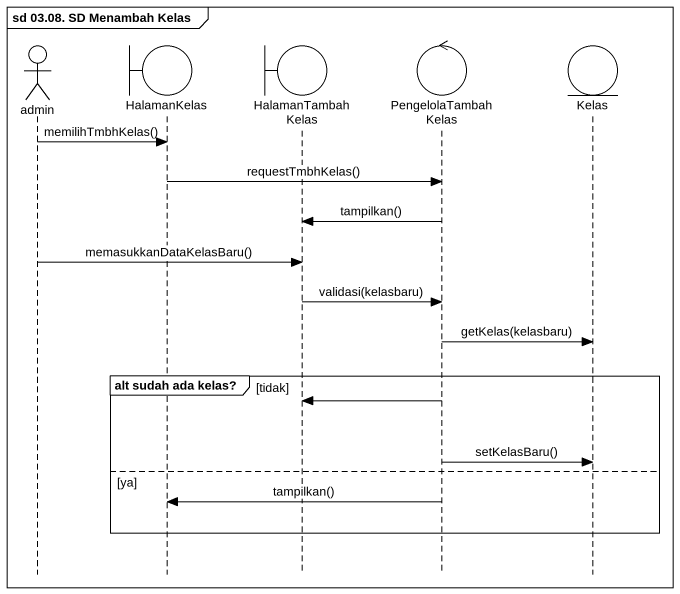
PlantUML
@startuml
mainframe sd 03.08. SD Menambah Kelas
hide footbox
actor admin
boundary HalamanKelas
boundary HalamanTambahKelas
control PengelolaTambahKelas
entity Kelas

admin -> HalamanKelas : memilihTmbhKelas()
HalamanKelas -> PengelolaTambahKelas : requestTmbhKelas()
PengelolaTambahKelas -> HalamanTambahKelas : tampilkan()
admin -> HalamanTambahKelas : memasukkanDataKelasBaru()
HalamanTambahKelas -> PengelolaTambahKelas : validasi(kelasbaru)
PengelolaTambahKelas -> Kelas : getKelas(kelasbaru)
group alt sudah ada kelas? [tidak]
  PengelolaTambahKelas -> HalamanTambahKelas
  PengelolaTambahKelas -> Kelas : setKelasBaru()
else ya
  PengelolaTambahKelas -> HalamanKelas : tampilkan()
end
@enduml
